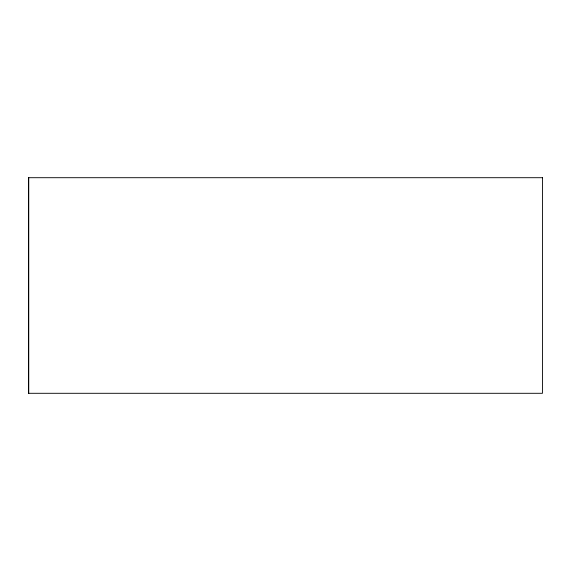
<?xml version="1.0" encoding="UTF-8"?>
<svg xmlns="http://www.w3.org/2000/svg" width="571" height="571" viewBox="0 0 571 571"><rect width="100%" height="100%" fill="white"/><g stroke="black" fill="none" stroke-linecap="round" stroke-linejoin="round"><path stroke-width="0.86" d="M28.75 177.702L28.75 393.298M542.45 177.702L28.55 177.702L28.55 393.298L542.45 393.298L542.45 177.702"/></g></svg>
